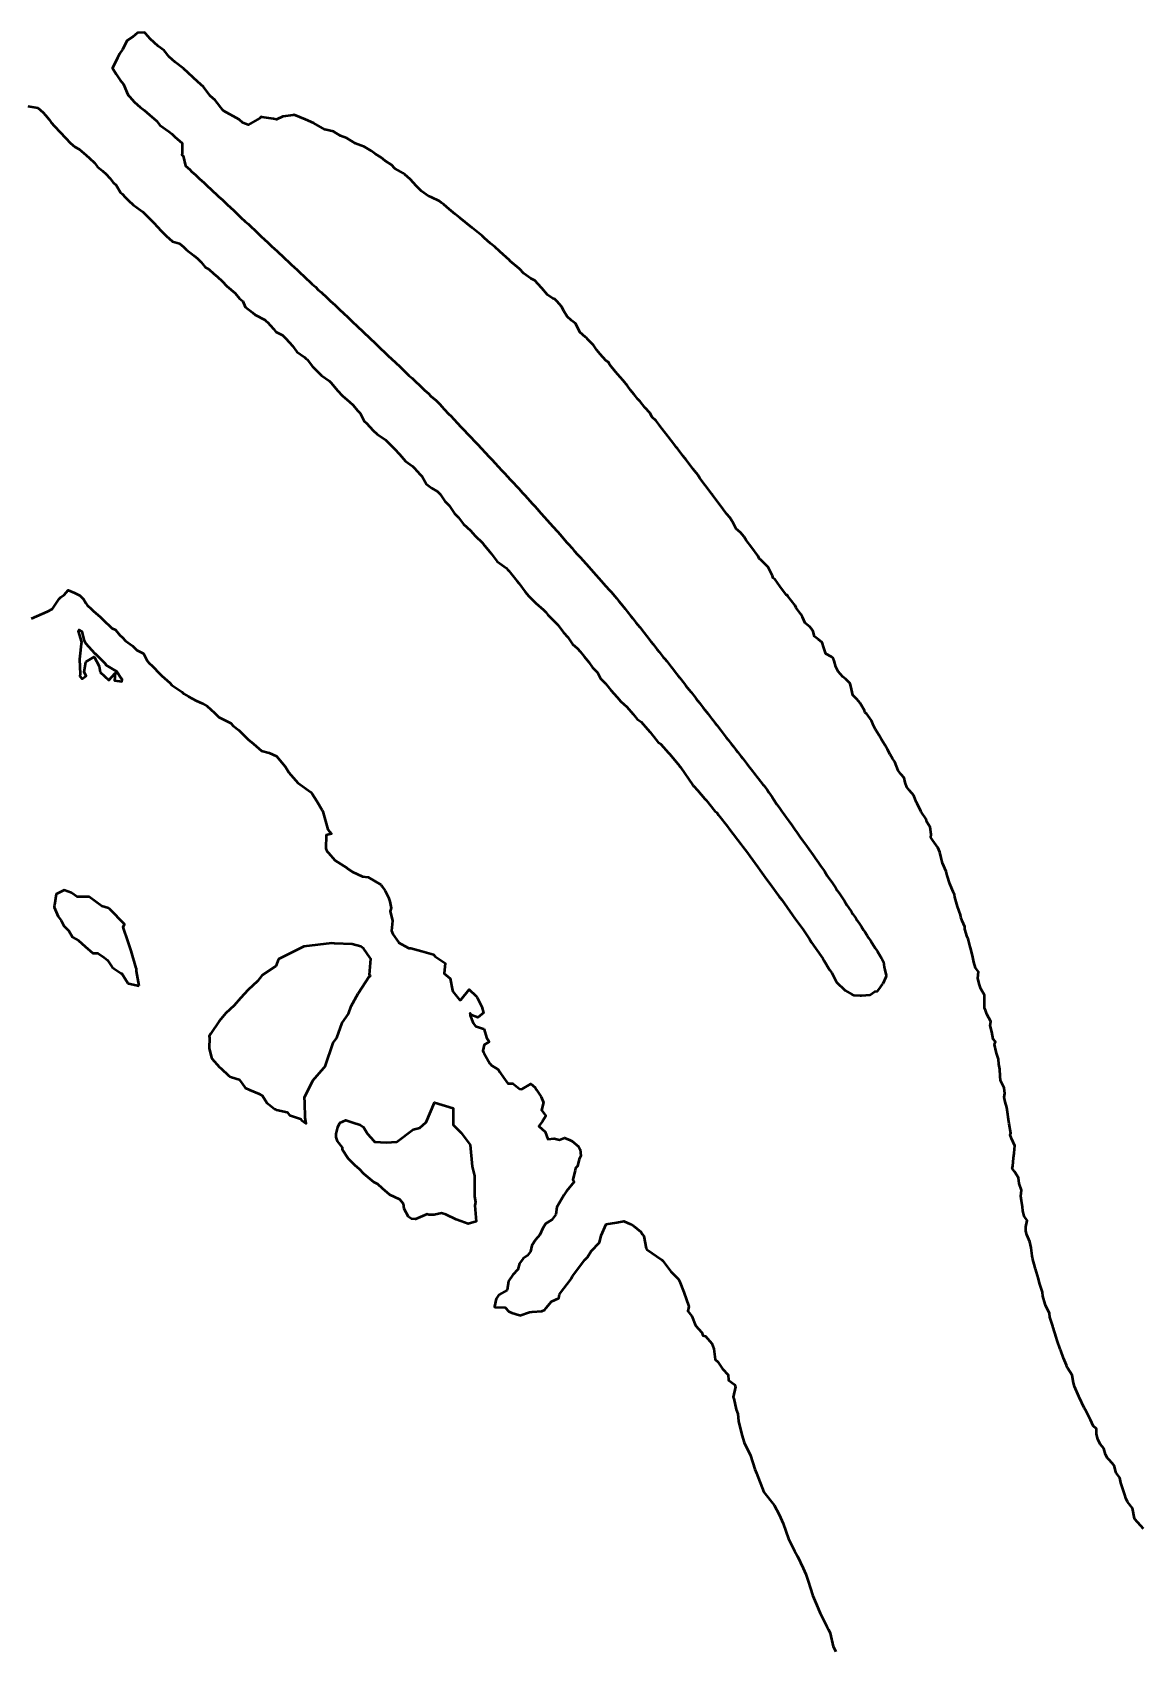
# Model space of a CAD drawing. Extents: x 64423 to 71245, y 9511 to 12464.
# Drawn here: x 70777 to 71245, y 9511 to 10194 of the extents above; entities that cross this region are included whole.
import ezdxf

# ---------------------------------------------------------------- set-up
doc = ezdxf.new("R2010")
doc.units = 0
doc.header["$MEASUREMENT"] = 0
doc.layers.add('contour', color=7, linetype='CONTINUOUS', lineweight=50, true_color=0x0000d1)

msp = doc.modelspace()

# ---------------------------------------------------------------- linework, layer by layer
at = {"layer": 'contour'}
for points in [[(71244.755944, 9563.117157, 0), (71240.988306, 9567.200761, 0), (71240.962112, 9567.301686, 0), (71240.946019, 9567.40515, 0), (71240.099727, 9571.774085, 0), (71238.004184, 9574.446695, 0), (71237.214426, 9575.980627, 0), (71236.845911, 9577.503823, 0), (71235.907393, 9580.410951, 0), (71235.208058, 9582.538922, 0), (71234.804212, 9584.671701, 0), (71233.250757, 9586.706596, 0), (71232.992316, 9587.202109, 0), (71232.328721, 9589.767009, 0), (71230.204057, 9592.236587, 0), (71229.546132, 9592.944258, 0), (71228.644356, 9594.50786, 0), (71227.996393, 9596.924576, 0), (71226.560681, 9598.643809, 0), (71225.401278, 9600.828631, 0), (71224.963246, 9603.095321, 0), (71224.972046, 9605.187987, 0), (71223.516999, 9606.5365, 0), (71222.425401, 9609.00697, 0), (71220.204453, 9613.252775, 0), (71220.216007, 9613.299991, 0), (71220.182426, 9613.337103, 0), (71219.7782, 9614.128801, 0), (71217.535763, 9618.622392, 0), (71217.461308, 9618.824394, 0), (71215.629976, 9623.152612, 0), (71215.266926, 9624.608879, 0), (71214.678842, 9627.863575, 0), (71212.755751, 9630.929188, 0), (71212.469374, 9631.476552, 0), (71212.259052, 9632.088073, 0), (71211.058533, 9635.052639, 0), (71209.828608, 9638.326284, 0), (71209.675446, 9638.617812, 0), (71209.629288, 9638.86098, 0), (71208.373247, 9642.522224, 0), (71207.889257, 9643.894859, 0), (71206.630978, 9647.985621, 0), (71206.564819, 9648.141265, 0), (71206.452419, 9648.521619, 0), (71205.253039, 9652.312462, 0), (71205.114471, 9653.926589, 0), (71203.486377, 9657.424458, 0), (71203.232636, 9657.788752, 0), (71202.267615, 9661.195949, 0), (71202.110328, 9662.78476, 0), (71200.906869, 9666.577006, 0), (71200.456438, 9668.522926, 0), (71199.204611, 9672.632538, 0), (71199.084728, 9672.975089, 0), (71199.062806, 9673.167268, 0), (71197.917077, 9677.167816, 0), (71197.778803, 9678.212032, 0), (71197.369286, 9681.558996, 0), (71196.781584, 9684.038762, 0), (71195.579038, 9687.063401, 0), (71195.068789, 9688.605831, 0), (71195.185243, 9690.42729, 0), (71195.661399, 9693.010722, 0), (71194.448608, 9694.939577, 0), (71193.859802, 9697.155856, 0), (71193.696299, 9698.814638, 0), (71193.366694, 9701.292752, 0), (71193.054901, 9703.244004, 0), (71193.25352, 9705.822369, 0), (71192.31646, 9708.642153, 0), (71192.103943, 9710.974727, 0), (71190.291945, 9713.657566, 0), (71189.347192, 9714.947286, 0), (71189.714915, 9716.013742, 0), (71189.911456, 9719.398087, 0), (71190.196231, 9721.361765, 0), (71190.360825, 9723.130077, 0), (71190.43948, 9724.541815, 0), (71189.14854, 9727.607241, 0), (71188.532652, 9729.177826, 0), (71188.746504, 9729.91134, 0), (71188.170067, 9733.810289, 0), (71187.81857, 9735.639824, 0), (71187.415548, 9738.747154, 0), (71187.059781, 9740.728669, 0), (71186.473864, 9742.999049, 0), (71186.05585, 9744.97347, 0), (71186.329676, 9746.613149, 0), (71186.004329, 9749.021076, 0), (71184.428237, 9752.069842, 0), (71184.313026, 9753.840611, 0), (71184.117325, 9756.892033, 0), (71183.717869, 9758.892098, 0), (71183.601315, 9761.029904, 0), (71182.784478, 9763.552568, 0), (71182.573326, 9764.129188, 0), (71181.889272, 9767.270453, 0), (71182.33248, 9768.322567, 0), (71181.337912, 9769.438156, 0), (71180.797343, 9772.549924, 0), (71180.067259, 9775.215956, 0), (71180.428195, 9776.884867, 0), (71178.739539, 9780.068432, 0), (71178.085938, 9781.750695, 0), (71177.778392, 9782.517746, 0), (71177.699175, 9784.057876, 0), (71177.688461, 9788.006286, 0), (71176.142854, 9790.732991, 0), (71175.410911, 9792.830894, 0), (71174.882678, 9795.170342, 0), (71175.148064, 9797.869475, 0), (71173.936012, 9799.535902, 0), (71173.239959, 9801.95802, 0), (71172.651858, 9804.657846, 0), (71172.649069, 9804.750053, 0), (71171.75047, 9807.930841, 0), (71171.633574, 9808.307916, 0), (71170.825916, 9811.694595, 0), (71170.377711, 9812.61745, 0), (71169.465559, 9815.794993, 0), (71169.446218, 9816.864864, 0), (71168.374131, 9819.269133, 0), (71167.684893, 9820.937292, 0), (71167.570364, 9821.823375, 0), (71166.381783, 9825.372014, 0), (71165.197041, 9829.324655, 0), (71165.087736, 9830.386949, 0), (71164.452423, 9831.534921, 0), (71163.096629, 9834.879653, 0), (71161.921158, 9838.503722, 0), (71161.514655, 9840.173342, 0), (71160.065318, 9843.644196, 0), (71159.519395, 9845.832759, 0), (71158.852002, 9848.224294, 0), (71158.014381, 9850.279202, 0), (71156.000091, 9853.1775, 0), (71155.164441, 9854.381408, 0), (71155.202842, 9855.735909, 0), (71154.828657, 9858.805602, 0), (71153.381535, 9861.010263, 0), (71153.096396, 9862.146496, 0), (71151.022687, 9865.234265, 0), (71150.879614, 9865.501836, 0), (71149.395837, 9868.780222, 0), (71148.893564, 9869.53544, 0), (71147.887491, 9872.084607, 0), (71146.176403, 9874.214526, 0), (71145.050204, 9875.607303, 0), (71144.273566, 9877.654143, 0), (71143.907059, 9879.555961, 0), (71142.407306, 9881.206884, 0), (71141.372979, 9882.69101, 0), (71140.599668, 9884.467013, 0), (71139.888842, 9886.336803, 0), (71139.000614, 9887.691132, 0), (71138.015248, 9889.424581, 0), (71136.849102, 9891.490477, 0), (71135.689768, 9893.52695, 0), (71134.310947, 9895.788234, 0), (71133.13689, 9897.740184, 0), (71131.777734, 9900.011164, 0), (71130.937768, 9901.666608, 0), (71130.12123, 9903.697937, 0), (71127.944321, 9906.727842, 0), (71127.318398, 9907.189991, 0), (71127.172891, 9907.941542, 0), (71125.323536, 9911.071418, 0), (71123.940255, 9912.77332, 0), (71122.269944, 9914.490501, 0), (71121.739031, 9916.895989, 0), (71121.150115, 9919.293822, 0), (71119.234714, 9921.105168, 0), (71118.001742, 9922.207863, 0), (71116.032825, 9924.467336, 0), (71115.09968, 9926.33608, 0), (71114.322473, 9928.866781, 0), (71113.995735, 9930.03748, 0), (71113.218071, 9930.532605, 0), (71110.914235, 9931.812346, 0), (71110.021241, 9934.410587, 0), (71109.309377, 9936.601451, 0), (71107.717487, 9937.882207, 0), (71106.031664, 9939.084566, 0), (71105.497865, 9941.197767, 0), (71104.810925, 9942.358671, 0), (71104.174273, 9943.248883, 0), (71102.092089, 9944.798721, 0), (71101.059295, 9947.344631, 0), (71100.306519, 9948.518514, 0), (71098.305223, 9951.233887, 0), (71097.987501, 9952.168329, 0), (71094.801899, 9956.149304, 0), (71094.656618, 9956.500792, 0), (71094.300747, 9956.639102, 0), (71091.545026, 9960.325655, 0), (71089.548058, 9963.19411, 0), (71088.732243, 9963.668297, 0), (71088.382968, 9964.726128, 0), (71086.522299, 9968.324815, 0), (71083.581532, 9971.321856, 0), (71082.706722, 9972.090493, 0), (71082.285103, 9973.026785, 0), (71079.647042, 9976.599134, 0), (71077.250593, 9979.781589, 0), (71076.468168, 9981.214858, 0), (71074.844942, 9983.043318, 0), (71073.064348, 9984.580764, 0), (71071.76486, 9987.120509, 0), (71070.466456, 9989.245375, 0), (71069.182573, 9990.640553, 0), (71067.554229, 9992.808396, 0), (71066.061275, 9994.900562, 0), (71065.512378, 9995.606009, 0), (71063.113396, 9998.798933, 0), (71062.970075, 9998.991751, 0), (71060.524344, 10002.189834, 0), (71060.040326, 10002.906095, 0), (71057.772348, 10005.911098, 0), (71056.871561, 10007.23133, 0), (71055.019581, 10009.660201, 0), (71053.840707, 10011.174993, 0), (71051.951189, 10013.638382, 0), (71050.790407, 10015.137743, 0), (71048.327484, 10018.36845, 0), (71047.765607, 10019.000254, 0), (71047.259758, 10019.761708, 0), (71044.48533, 10023.371049, 0), (71043.460924, 10024.698518, 0), (71041.373803, 10027.395068, 0), (71040.660666, 10028.284825, 0), (71039.345463, 10029.98363, 0), (71037.554333, 10031.727813, 0), (71036.822137, 10033.239347, 0), (71034.662804, 10035.71164, 0), (71032.630144, 10038.133194, 0), (71031.717571, 10039.119032, 0), (71030.170154, 10041.149005, 0), (71028.517353, 10042.95615, 0), (71027.362864, 10044.809108, 0), (71025.512028, 10046.979666, 0), (71024.240336, 10048.371701, 0), (71022.177311, 10050.715005, 0), (71019.840734, 10053.66342, 0), (71019.240933, 10054.804175, 0), (71018.224916, 10055.436515, 0), (71015.728975, 10058.192772, 0), (71014.43737, 10059.869991, 0), (71013.041324, 10061.91788, 0), (71010.420162, 10064.498704, 0), (71010.184603, 10064.856414, 0), (71009.576303, 10065.299807, 0), (71007.25227, 10067.395967, 0), (71006.583131, 10069.010353, 0), (71005.347253, 10071.123573, 0), (71003.676069, 10072.33332, 0), (71001.85691, 10074.00364, 0), (71000.358675, 10076.479604, 0), (70999.689439, 10078.014151, 0), (70997.554376, 10080.444548, 0), (70996.724378, 10081.295775, 0), (70995.798316, 10081.587791, 0), (70993.540584, 10083.118799, 0), (70991.151105, 10085.987932, 0), (70991.126745, 10086.075717, 0), (70991.059072, 10086.1223, 0), (70988.188981, 10089.206442, 0), (70986.585546, 10089.998901, 0), (70983.655298, 10092.174584, 0), (70981.830999, 10094.052772, 0), (70977.773442, 10097.514915, 0), (70977.699449, 10097.686058, 0), (70977.522729, 10097.749362, 0), (70973.554481, 10101.408049, 0), (70971.411701, 10103.309629, 0), (70969.558541, 10104.766395, 0), (70966.959989, 10107.150942, 0), (70966.000351, 10107.939689, 0), (70961.89873, 10111.376497, 0), (70961.873256, 10111.392789, 0), (70961.845834, 10111.418114, 0), (70956.631211, 10115.54731, 0), (70954.676693, 10117.09032, 0), (70952.165182, 10119.230537, 0), (70949.878844, 10121.147135, 0), (70948.898509, 10121.94563, 0), (70948.111266, 10122.624107, 0), (70944.591963, 10124.227387, 0), (70943.46717, 10124.652906, 0), (70940.496368, 10126.828193, 0), (70938.455831, 10128.882876, 0), (70935.711854, 10131.943174, 0), (70933.514508, 10133.803545, 0), (70932.801561, 10134.381369, 0), (70931.796966, 10135.01553, 0), (70929.32655, 10136.33478, 0), (70927.883404, 10137.922408, 0), (70925.253872, 10139.584794, 0), (70923.47319, 10140.962839, 0), (70920.936887, 10142.566728, 0), (70919.344098, 10143.804045, 0), (70916.482978, 10145.515238, 0), (70914.904752, 10146.004407, 0), (70912.762043, 10146.891692, 0), (70909.084115, 10149.097518, 0), (70906.403108, 10150.124477, 0), (70903.382683, 10151.929536, 0), (70899.731536, 10152.856181, 0), (70895.149027, 10155.514273, 0), (70891.648042, 10157.011871, 0), (70886.795698, 10158.926123, 0), (70886.40509, 10158.869804, 0), (70882.069421, 10158.311427, 0), (70879.361282, 10157.042127, 0), (70878.094921, 10157.242962, 0), (70875.224987, 10157.681898, 0), (70873.298108, 10158.005611, 0), (70872.911765, 10158.187201, 0), (70872.349335, 10157.569025, 0), (70867.420821, 10154.803908, 0), (70865.192314, 10155.677441, 0), (70863.63992, 10156.998924, 0), (70857.096103, 10160.711656, 0), (70857.059569, 10160.723849, 0), (70857.045717, 10160.744459, 0), (70856.968474, 10160.827105, 0), (70853.573488, 10165.101039, 0), (70851.457324, 10166.982057, 0), (70848.709002, 10170.758595, 0), (70846.212005, 10172.897105, 0), (70840.258051, 10178.518944, 0), (70836.682607, 10181.183071, 0), (70834.161152, 10183.48655, 0), (70832.056554, 10186.037, 0), (70829.577933, 10187.881256, 0), (70826.220207, 10190.946341, 0), (70824.215219, 10193.284318, 0), (70823.753996, 10193.73316, 0), (70820.827178, 10193.576427, 0), (70818.918873, 10191.824226, 0), (70816.431078, 10190.35636, 0), (70814.487972, 10186.548063, 0), (70813.254396, 10184.668559, 0), (70812.421332, 10182.996695, 0), (70810.253641, 10178.643308, 0), (70811.873931, 10176.174112, 0), (70813.572737, 10173.628025, 0), (70814.948778, 10171.85686, 0), (70816.404051, 10168.506283, 0), (70816.852937, 10167.325144, 0), (70817.450562, 10166.67954, 0), (70819.630857, 10164.378122, 0), (70821.93742, 10162.254798, 0), (70823.677904, 10161.007472, 0), (70825.882816, 10159.057506, 0), (70828.893792, 10156.479078, 0), (70830.244434, 10154.614911, 0), (70834.073977, 10152.0142, 0), (70835.316705, 10150.921589, 0), (70835.665485, 10150.618068, 0), (70836.643464, 10149.756732, 0), (70839.688352, 10147.060668, 0), (70839.716799, 10142.639947, 0), (70839.567272, 10142.173881, 0), (70840.071921, 10141.719143, 0), (70841.127728, 10137.451143, 0), (70842.836224, 10135.909089, 0), (70843.637738, 10135.140959, 0), (70845.232034, 10133.699691, 0), (70846.763786, 10132.225388, 0), (70848.899736, 10130.299973, 0), (70850.309696, 10128.941434, 0), (70851.686503, 10127.699975, 0), (70852.572068, 10126.846925, 0), (70853.964192, 10125.592855, 0), (70854.974926, 10124.621745, 0), (70856.624519, 10123.131701, 0), (70857.496722, 10122.291382, 0), (70858.655126, 10121.244588, 0), (70860.047038, 10119.955691, 0), (70861.422926, 10118.632038, 0), (70862.973489, 10117.197082, 0), (70864.43173, 10115.792923, 0), (70866.268842, 10114.090233, 0), (70867.415644, 10112.985738, 0), (70868.712269, 10111.782913, 0), (70870.215505, 10110.333692, 0), (70871.527299, 10109.115682, 0), (70872.847863, 10107.895469, 0), (70874.303669, 10106.503942, 0), (70875.724131, 10105.184081, 0), (70877.285892, 10103.710414, 0), (70878.558138, 10102.534567, 0), (70879.490538, 10101.673508, 0), (70880.592592, 10100.627515, 0), (70881.609255, 10099.687427, 0), (70882.967485, 10098.399498, 0), (70884.396656, 10097.080763, 0), (70885.5019, 10096.032796, 0), (70886.939905, 10094.704908, 0), (70887.929122, 10093.765034, 0), (70889.346243, 10092.455058, 0), (70890.860165, 10091.028392, 0), (70892.036253, 10089.94179, 0), (70893.297564, 10088.776356, 0), (70894.468303, 10087.681008, 0), (70895.794584, 10086.454407, 0), (70897.022041, 10085.309882, 0), (70898.176674, 10084.243392, 0), (70899.004126, 10083.464203, 0), (70899.864337, 10082.654287, 0), (70901.130127, 10081.483022, 0), (70902.037138, 10080.63022, 0), (70903.152103, 10079.600824, 0), (70903.937554, 10078.862543, 0), (70905.046504, 10077.83799, 0), (70906.274065, 10076.686675, 0), (70907.347467, 10075.661742, 0), (70908.024572, 10075.023616, 0), (70908.99832, 10074.094176, 0), (70909.818641, 10073.322753, 0), (70910.892348, 10072.300392, 0), (70911.849404, 10071.399429, 0), (70912.847699, 10070.443742, 0), (70914.14961, 10069.221632, 0), (70915.182124, 10068.236191, 0), (70916.764283, 10066.745078, 0), (70917.830357, 10065.730492, 0), (70919.00546, 10064.607377, 0), (70920.661295, 10063.050629, 0), (70921.673045, 10062.08423, 0), (70923.108034, 10060.714236, 0), (70925.039142, 10058.895318, 0), (70926.470866, 10057.495266, 0), (70927.922772, 10056.129727, 0), (70929.518272, 10054.584839, 0), (70931.452776, 10052.767381, 0), (70932.786744, 10051.476845, 0), (70934.077436, 10050.274668, 0), (70935.189369, 10049.200782, 0), (70936.554833, 10047.960977, 0), (70938.164931, 10046.402461, 0), (70939.508148, 10045.191348, 0), (70940.728008, 10044.007485, 0), (70941.807884, 10042.965101, 0), (70943.48179, 10041.504195, 0), (70944.495167, 10040.452911, 0), (70946.624611, 10038.609108, 0), (70948.179477, 10036.995169, 0), (70949.061263, 10036.046848, 0), (70950.094034, 10034.974044, 0), (70951.925119, 10032.998613, 0), (70952.94323, 10031.944209, 0), (70953.975678, 10030.876802, 0), (70955.85058, 10028.853166, 0), (70956.974018, 10027.691391, 0), (70958.569462, 10025.975934, 0), (70959.811242, 10024.691575, 0), (70961.559763, 10022.80402, 0), (70962.547953, 10021.781862, 0), (70964.194729, 10020.009517, 0), (70965.588357, 10018.568938, 0), (70967.508647, 10016.499106, 0), (70968.885846, 10015.034308, 0), (70969.994578, 10013.853663, 0), (70971.613285, 10012.107511, 0), (70972.702028, 10010.948121, 0), (70974.482737, 10009.029181, 0), (70975.488823, 10007.960646, 0), (70976.729848, 10006.624949, 0), (70977.927208, 10005.352112, 0), (70979.528475, 10003.623755, 0), (70980.286284, 10002.816022, 0), (70981.462521, 10001.513315, 0), (70982.193236, 10000.736719, 0), (70983.02591, 9999.763847, 0), (70984.158963, 9998.515376, 0), (70984.998104, 9997.580648, 0), (70986.250706, 9996.192842, 0), (70987.200606, 9995.13473, 0), (70988.198367, 9994.033204, 0), (70989.224208, 9992.899737, 0), (70990.083384, 9991.943613, 0), (70990.848952, 9991.093215, 0), (70992.314995, 9989.469888, 0), (70993.309205, 9988.362623, 0), (70994.782422, 9986.736925, 0), (70995.836502, 9985.56265, 0), (70997.812427, 9983.379839, 0), (70998.874594, 9982.086962, 0), (71000.938035, 9979.804771, 0), (71001.767224, 9978.785359, 0), (71002.567145, 9977.87366, 0), (71003.794134, 9976.52126, 0), (71004.894265, 9975.265007, 0), (71006.285173, 9973.723893, 0), (71007.460077, 9972.429985, 0), (71008.481924, 9971.263591, 0), (71009.878161, 9969.724619, 0), (71010.983354, 9968.46222, 0), (71012.944823, 9966.30415, 0), (71013.960315, 9965.14723, 0), (71015.185796, 9963.747797, 0), (71017.19895, 9961.53387, 0), (71018.068538, 9960.515738, 0), (71019.78284, 9958.628758, 0), (71020.370961, 9957.914667, 0), (71021.928711, 9956.200992, 0), (71022.644725, 9955.334795, 0), (71023.66864, 9954.033155, 0), (71024.51459, 9953.009586, 0), (71026.269058, 9950.765463, 0), (71027.192872, 9949.645452, 0), (71028.658992, 9947.769658, 0), (71029.544585, 9946.695358, 0), (71030.829853, 9945.056279, 0), (71031.496013, 9944.250845, 0), (71032.433352, 9943.057798, 0), (71034.329359, 9940.627356, 0), (71035.29113, 9939.451816, 0), (71037.118343, 9937.114928, 0), (71038.049784, 9935.975291, 0), (71039.691378, 9933.874511, 0), (71040.639714, 9932.718906, 0), (71042.367598, 9930.507815, 0), (71043.012104, 9929.719651, 0), (71043.853383, 9928.691221, 0), (71045.559492, 9926.505258, 0), (71046.143041, 9925.76626, 0), (71047.997167, 9923.395744, 0), (71048.507507, 9922.752563, 0), (71049.247779, 9921.815303, 0), (71051.269321, 9919.224281, 0), (71051.920189, 9918.400613, 0), (71053.204283, 9916.753588, 0), (71054.067016, 9915.663766, 0), (71055.623894, 9913.669817, 0), (71056.282845, 9912.835833, 0), (71057.47216, 9911.308695, 0), (71058.013832, 9910.626133, 0), (71059.200752, 9909.106936, 0), (71059.838582, 9908.298746, 0), (71061.115829, 9906.663936, 0), (71061.802104, 9905.77015, 0), (71062.753091, 9904.545121, 0), (71063.267189, 9903.875101, 0), (71064.214229, 9902.661292, 0), (71064.929517, 9901.730068, 0), (71066.76685, 9899.382509, 0), (71067.576542, 9898.327972, 0), (71068.900419, 9896.632281, 0), (71069.621767, 9895.691811, 0), (71071.137201, 9893.754183, 0), (71071.805553, 9892.885521, 0), (71072.967481, 9891.398542, 0), (71073.746536, 9890.382241, 0), (71075.084481, 9888.667795, 0), (71075.828719, 9887.698277, 0), (71077.596364, 9885.447833, 0), (71078.347077, 9884.470367, 0), (71079.954805, 9882.420629, 0), (71080.403184, 9881.838276, 0), (71081.341069, 9880.640459, 0), (71081.818665, 9880.017458, 0), (71082.36246, 9879.325891, 0), (71084.331546, 9876.80722, 0), (71084.683236, 9876.31298, 0), (71086.07747, 9874.481247, 0), (71086.817394, 9873.440746, 0), (71088.183329, 9871.452716, 0), (71088.977655, 9870.33404, 0), (71090.257766, 9868.40515, 0), (71091.15912, 9867.139304, 0), (71092.322931, 9865.470948, 0), (71093.215268, 9864.234804, 0), (71094.197568, 9862.825792, 0), (71095.389149, 9861.17806, 0), (71096.498062, 9859.58926, 0), (71097.701482, 9857.922939, 0), (71098.74967, 9856.427471, 0), (71099.979601, 9854.728739, 0), (71101.070202, 9853.178821, 0), (71102.728275, 9850.887978, 0), (71103.726762, 9849.466812, 0), (71105.506687, 9847.002536, 0), (71106.429005, 9845.713513, 0), (71107.787526, 9843.832533, 0), (71108.620651, 9842.543527, 0), (71109.813532, 9840.825033, 0), (71110.400813, 9839.912676, 0), (71111.476218, 9838.363053, 0), (71112.052976, 9837.471443, 0), (71113.329883, 9835.625293, 0), (71113.892035, 9834.75389, 0), (71115.015881, 9833.103084, 0), (71115.690648, 9832.057442, 0), (71116.746755, 9830.506443, 0), (71117.263058, 9829.710231, 0), (71118.140354, 9828.41498, 0), (71118.666505, 9827.598183, 0), (71119.755936, 9825.999818, 0), (71120.432591, 9824.953125, 0), (71121.690387, 9823.102906, 0), (71122.298811, 9822.163603, 0), (71123.508382, 9820.390184, 0), (71124.136774, 9819.413941, 0), (71125.272834, 9817.672817, 0), (71125.825032, 9816.820829, 0), (71126.745822, 9815.411609, 0), (71127.241313, 9814.641832, 0), (71128.249546, 9813.094662, 0), (71128.823257, 9812.208335, 0), (71129.762023, 9810.772912, 0), (71130.217389, 9810.070531, 0), (71131.243255, 9808.497723, 0), (71131.706372, 9807.780359, 0), (71132.316918, 9806.850316, 0), (71132.61798, 9806.383505, 0), (71133.518793, 9804.964865, 0), (71133.916102, 9804.352981, 0), (71134.184894, 9803.641464, 0), (71134.564492, 9803.065544, 0), (71135.112389, 9802.001906, 0), (71135.45691, 9799.828132, 0), (71135.657181, 9798.716757, 0), (71136.317171, 9796.252387, 0), (71136.081199, 9795.657389, 0), (71134.922291, 9792.799445, 0)], [(70774.664704, 10162.591594, 0), (70778.832912, 10161.962029, 0), (70781.154315, 10159.997594, 0), (70782.082041, 10158.848216, 0), (70783.668229, 10157.016048, 0), (70784.483418, 10155.813719, 0), (70785.836533, 10154.142194, 0), (70788.223202, 10151.660374, 0), (70790.531576, 10149.325166, 0), (70792.624741, 10147.110539, 0), (70794.446612, 10145.518911, 0), (70796.311532, 10144.481319, 0), (70799.202831, 10142.025494, 0), (70800.617635, 10140.774972, 0), (70802.719495, 10138.730113, 0), (70803.994731, 10137.120138, 0), (70806.108081, 10135.452274, 0), (70807.652466, 10134.000458, 0), (70809.137027, 10132.365492, 0), (70810.584454, 10130.44894, 0), (70811.865358, 10129.404942, 0), (70813.744668, 10126.313052, 0), (70814.3738, 10125.713108, 0), (70815.840811, 10124.184091, 0), (70817.005919, 10122.914088, 0), (70818.959834, 10121.028274, 0), (70822.086493, 10118.800879, 0), (70823.061128, 10118.124164, 0), (70826.385268, 10114.865006, 0), (70827.789382, 10113.435048, 0), (70830.802395, 10110.046156, 0), (70832.888162, 10108.04003, 0), (70835.660296, 10105.671816, 0), (70838.596112, 10104.817841, 0), (70840.162663, 10103.332279, 0), (70841.486324, 10102.067789, 0), (70844.557306, 10099.740307, 0), (70846.054739, 10098.45317, 0), (70847.643646, 10096.945109, 0), (70849.341781, 10094.781621, 0), (70851.056625, 10093.791265, 0), (70852.838995, 10092.139199, 0), (70854.527488, 10090.786428, 0), (70856.472462, 10088.926716, 0), (70858.42428, 10086.844168, 0), (70861.989544, 10083.87783, 0), (70863.883185, 10081.556473, 0), (70865.213727, 10080.467415, 0), (70866.227936, 10078.032903, 0), (70869.247296, 10075.720932, 0), (70870.469149, 10074.661618, 0), (70874.562253, 10072.555959, 0), (70875.06658, 10072.1011, 0), (70875.685813, 10071.60518, 0), (70878.133606, 10068.79505, 0), (70879.102124, 10067.582935, 0), (70881.989782, 10066.121491, 0), (70883.173019, 10064.819922, 0), (70884.945481, 10063.056263, 0), (70886.197256, 10061.708992, 0), (70887.925123, 10059.153106, 0), (70891.254365, 10056.850229, 0), (70891.83856, 10056.305789, 0), (70892.289288, 10055.895648, 0), (70894.558012, 10052.947331, 0), (70897.378894, 10050.114741, 0), (70898.388, 10049.166426, 0), (70901.630129, 10046.846301, 0), (70902.44325, 10045.9912, 0), (70905.153825, 10042.867324, 0), (70907.262523, 10040.62973, 0), (70910.189929, 10038.093742, 0), (70911.697737, 10036.612957, 0), (70913.587625, 10034.381628, 0), (70914.691481, 10033.335204, 0), (70916.372702, 10029.938715, 0), (70917.312761, 10029.088381, 0), (70920.202368, 10026.02465, 0), (70921.785693, 10024.40011, 0), (70925.268024, 10022.045769, 0), (70926.277852, 10020.981522, 0), (70929.093571, 10018.243116, 0), (70931.214033, 10015.941408, 0), (70933.770133, 10013.029739, 0), (70936.711767, 10010.99916, 0), (70937.360555, 10010.282412, 0), (70939.925474, 10007.485024, 0), (70940.793283, 10006.590457, 0), (70942.615329, 10003.337179, 0), (70944.90491, 10001.633239, 0), (70947.283952, 10000.197478, 0), (70948.372206, 9999.127268, 0), (70950.330595, 9996.218647, 0), (70952.142202, 9994.291018, 0), (70954.443108, 9990.945181, 0), (70956.072971, 9989.260577, 0), (70958.245274, 9986.494899, 0), (70961.089276, 9983.875876, 0), (70963.177641, 9981.515311, 0), (70966.207211, 9978.560268, 0), (70966.494913, 9978.243542, 0), (70969.101038, 9974.940201, 0), (70969.863233, 9974.062842, 0), (70972.431395, 9970.757139, 0), (70976.258998, 9967.909446, 0), (70976.74169, 9967.405242, 0), (70977.232739, 9966.891031, 0), (70980.615598, 9962.649269, 0), (70981.445886, 9961.67562, 0), (70984.149616, 9957.971967, 0), (70985.780194, 9956.188254, 0), (70988.686531, 9953.217315, 0), (70991.911782, 9950.351168, 0), (70992.834872, 9949.35456, 0), (70993.687953, 9948.317831, 0), (70997.173222, 9944.941946, 0), (70997.90703, 9944.087642, 0), (71000.34544, 9940.815829, 0), (71002.094964, 9938.807041, 0), (71004.140825, 9935.8733, 0), (71006.198344, 9934.116607, 0), (71007.350155, 9932.867399, 0), (71009.090041, 9930.688227, 0), (71010.946838, 9928.366075, 0), (71012.587413, 9926.142779, 0), (71014.612465, 9923.968795, 0), (71015.920004, 9921.479243, 0), (71018.016062, 9919.295104, 0), (71020.316196, 9916.541183, 0), (71022.913121, 9913.527701, 0), (71024.538402, 9911.78077, 0), (71026.948903, 9909.532895, 0), (71029.712763, 9906.452118, 0), (71031.406162, 9904.380483, 0), (71033.044803, 9903.209294, 0), (71035.724363, 9900.092369, 0), (71036.804315, 9898.808367, 0), (71039.430085, 9895.54596, 0), (71040.317859, 9894.332562, 0), (71041.367183, 9893.710833, 0), (71044.633456, 9890.092558, 0), (71045.106529, 9889.51725, 0), (71049.245403, 9884.597701, 0), (71049.39027, 9884.350399, 0), (71049.601735, 9884.118836, 0), (71054.842904, 9876.567535, 0), (71054.992776, 9876.250235, 0), (71055.218804, 9876.042586, 0), (71056.750288, 9874.407991, 0), (71059.934507, 9870.777749, 0), (71060.417516, 9870.127463, 0), (71064.091274, 9865.609797, 0), (71064.953634, 9864.919155, 0), (71065.693648, 9863.821106, 0), (71069.413165, 9859.111879, 0), (71070.38026, 9857.748087, 0), (71075.106644, 9851.601531, 0), (71075.907499, 9850.528493, 0), (71077.853126, 9847.999932, 0), (71078.859366, 9846.64745, 0), (71082.242807, 9841.932388, 0), (71083.220017, 9840.567385, 0), (71085.991342, 9836.63166, 0), (71086.952854, 9835.290077, 0), (71091.110889, 9829.778584, 0), (71092.304692, 9828.158757, 0), (71096.825647, 9821.734312, 0), (71097.802844, 9820.27913, 0), (71101.183332, 9815.80146, 0), (71101.734497, 9814.981702, 0), (71103.943847, 9811.535436, 0), (71104.786305, 9810.188692, 0), (71108.964005, 9804.434698, 0), (71109.59872, 9803.419158, 0), (71110.163772, 9802.513869, 0), (71112.468534, 9798.7068, 0), (71113.447304, 9797.441121, 0), (71115.38141, 9793.512916, 0), (71115.609512, 9793.179115, 0), (71118.538774, 9790.429084, 0), (71119.032038, 9789.946336, 0), (71122.008426, 9788.278578, 0), (71122.605511, 9788.043412, 0), (71125.354673, 9787.851389, 0), (71125.707928, 9787.859966, 0), (71125.796875, 9787.818216, 0), (71125.961481, 9787.873189, 0), (71129.518239, 9788.192595, 0), (71131.561183, 9789.492644, 0), (71132.631003, 9789.663537, 0), (71133.139471, 9790.418351, 0), (71134.921959, 9792.798656, 0)], [(70776.177016, 9946.729782, 0), (70782.879332, 9949.71635, 0), (70785.047654, 9950.770654, 0), (70787.781895, 9954.980775, 0), (70788.567526, 9955.790381, 0), (70789.91195, 9956.688579, 0), (70791.605721, 9958.649191, 0), (70794.255039, 9957.535461, 0), (70796.481456, 9956.436122, 0), (70798.029139, 9954.84058, 0), (70799.034455, 9953.17679, 0), (70799.704985, 9952.364529, 0), (70801.506619, 9950.612827, 0), (70802.365107, 9949.824131, 0), (70805.086963, 9947.464178, 0), (70806.290797, 9946.340502, 0), (70809.980807, 9942.694844, 0), (70811.580717, 9941.934209, 0), (70813.465771, 9939.776946, 0), (70814.553347, 9938.769257, 0), (70815.851192, 9937.394462, 0), (70818.720235, 9935.282268, 0), (70820.501748, 9933.426695, 0), (70823.42336, 9932.041287, 0), (70824.932386, 9928.867276, 0), (70825.863339, 9927.771618, 0), (70826.828195, 9926.87223, 0), (70830.551511, 9923.135078, 0), (70831.12387, 9922.536147, 0), (70834.490632, 9919.567415, 0), (70835.346781, 9918.612313, 0), (70839.554834, 9915.793636, 0), (70840.331618, 9914.953778, 0), (70842.322589, 9913.845701, 0), (70845.395464, 9912.16679, 0), (70848.251933, 9910.976227, 0), (70850.227687, 9909.766994, 0), (70853.334724, 9907.029524, 0), (70855.065155, 9905.147109, 0), (70860.140384, 9902.664942, 0), (70861.168256, 9901.452918, 0), (70863.486389, 9899.621235, 0), (70867.434398, 9895.682122, 0), (70869.742276, 9893.8534, 0), (70873.034753, 9890.942258, 0), (70876.268123, 9890.064723, 0), (70879.367131, 9888.694223, 0), (70883.110983, 9884.438073, 0), (70883.709467, 9883.292831, 0), (70884.60381, 9881.865535, 0), (70888.407593, 9877.483659, 0), (70893.920278, 9873.484254, 0), (70894.470454, 9872.907706, 0), (70896.440536, 9869.708391, 0), (70898.604513, 9865.982806, 0), (70898.95967, 9865.377497, 0), (70901.031287, 9857.760844, 0), (70902.527747, 9856.054807, 0), (70900.268709, 9855.441132, 0), (70900.241939, 9849.880187, 0), (70900.585099, 9848.672245, 0), (70901.276788, 9848.021803, 0), (70904.031023, 9844.881867, 0), (70904.162991, 9844.777596, 0), (70909.029143, 9841.654662, 0), (70909.40269, 9841.209345, 0), (70911.374826, 9840.026395, 0), (70915.611577, 9838.007601, 0), (70918.05543, 9837.668435, 0), (70923.473291, 9834.433734, 0), (70923.788121, 9834.000684, 0), (70923.902815, 9833.767058, 0), (70925.140828, 9832.039678, 0), (70926.556995, 9829.164603, 0), (70927.118746, 9827.418587, 0), (70927.741005, 9824.652456, 0), (70927.264295, 9823.39139, 0), (70928.353271, 9819.265122, 0), (70927.832407, 9815.055459, 0), (70928.40306, 9813.676751, 0), (70930.798195, 9810.277441, 0), (70930.828062, 9810.257322, 0), (70934.933519, 9807.956833, 0), (70935.169995, 9807.75428, 0), (70935.947048, 9807.768215, 0), (70940.626434, 9806.588242, 0), (70945.582917, 9805.105105, 0), (70946.283716, 9804.275483, 0), (70950.408437, 9801.439443, 0), (70949.996695, 9797.171626, 0), (70952.615169, 9794.969164, 0), (70953.544687, 9789.955235, 0), (70953.73578, 9789.568053, 0), (70956.575205, 9785.979673, 0), (70957.145566, 9786.054879, 0), (70960.523373, 9790.432571, 0), (70963.382121, 9787.722917, 0), (70963.922829, 9787.044907, 0), (70965.962104, 9783.026061, 0), (70966.618801, 9780.508037, 0), (70964.179897, 9778.63591, 0), (70961.310567, 9779.687593, 0), (70961.004298, 9780.442863, 0), (70961.011537, 9779.579585, 0), (70961.05122, 9779.41134, 0), (70962.301611, 9776.210082, 0), (70963.277605, 9774.876769, 0), (70966.254613, 9773.987815, 0), (70966.760426, 9773.806977, 0), (70966.951431, 9773.481055, 0), (70967.895483, 9770.204509, 0), (70969.040959, 9768.385412, 0), (70966.973793, 9767.121567, 0), (70966.408838, 9764.615179, 0), (70966.601048, 9763.851698, 0), (70966.863703, 9763.418519, 0), (70969.304393, 9759.23324, 0), (70969.617534, 9758.874085, 0), (70969.804531, 9758.502209, 0), (70972.761906, 9756.737878, 0), (70973.547812, 9755.541834, 0), (70975.099041, 9753.314556, 0), (70976.863455, 9750.779714, 0), (70979.004771, 9750.737523, 0), (70981.788087, 9748.582264, 0), (70982.780285, 9748.402825, 0), (70986.539051, 9750.589504, 0), (70988.34935, 9749.078039, 0), (70988.904334, 9748.054954, 0), (70990.946771, 9745.21572, 0), (70991.949778, 9742.750555, 0), (70991.002185, 9739.497523, 0), (70992.916061, 9737.224363, 0), (70991.461138, 9734.91302, 0), (70989.907691, 9732.803632, 0), (70992.658779, 9730.40944, 0), (70993.722088, 9727.358554, 0), (70996.452841, 9727.611632, 0), (70998.689946, 9727.076429, 0), (71000.721142, 9727.815083, 0), (71003.196078, 9726.946455, 0), (71003.967217, 9726.528153, 0), (71006.695997, 9724.298486, 0), (71007.295161, 9723.018613, 0), (71007.595027, 9720.255805, 0), (71006.928247, 9718.844806, 0), (71006.278192, 9715.996941, 0), (71005.443409, 9715.058425, 0), (71005.216943, 9714.176937, 0), (71004.320872, 9710.271447, 0), (71004.812184, 9709.306338, 0), (71001.583901, 9705.458934, 0), (71000.517403, 9703.669015, 0), (70998.536667, 9700.364585, 0), (70997.523772, 9698.67594, 0), (70997.160835, 9695.53099, 0), (70995.48423, 9693.259745, 0), (70992.830082, 9691.823582, 0), (70991.602467, 9689.781636, 0), (70990.380397, 9687.078093, 0), (70988.543931, 9684.963881, 0), (70986.927625, 9682.508059, 0), (70986.417976, 9680.043561, 0), (70985.16305, 9678.287963, 0), (70983.3683, 9677.087959, 0), (70981.791019, 9674.863808, 0), (70981.067057, 9672.356744, 0), (70978.962541, 9670.115181, 0), (70977.11546, 9667.532766, 0), (70976.600421, 9663.649252, 0), (70973.093953, 9661.718436, 0), (70972.020176, 9660.011505, 0), (70971.27781, 9656.763221, 0), (70971.256237, 9656.620095, 0), (70971.38356, 9656.582599, 0), (70971.615355, 9656.505834, 0), (70975.695233, 9656.376985, 0), (70977.251368, 9654.722782, 0), (70978.51059, 9654.190353, 0), (70981.728935, 9653.090746, 0), (70981.956407, 9653.080086, 0), (70985.965621, 9654.396272, 0), (70987.196755, 9654.510537, 0), (70991.255115, 9654.774968, 0), (70992.503464, 9655.435138, 0), (70993.003444, 9656.274878, 0), (70995.314758, 9658.890346, 0), (70998.39639, 9660.26225, 0), (70998.673272, 9662.06346, 0), (71003.66256, 9668.643822, 0), (71003.834761, 9669.054627, 0), (71004.12074, 9669.533942, 0), (71009.324255, 9676.435398, 0), (71010.434657, 9677.577454, 0), (71012.060323, 9680.190027, 0), (71015.54301, 9683.718283, 0), (71016.143569, 9686.719606, 0), (71018.313402, 9691.538332, 0), (71022.850101, 9692.148986, 0), (71025.730095, 9692.809728, 0), (71028.505955, 9691.501096, 0), (71029.812161, 9690.819393, 0), (71032.968092, 9688.238006, 0), (71033.581046, 9687.203862, 0), (71034.124594, 9686.40478, 0), (71035.233226, 9681.249101, 0), (71035.392163, 9680.784227, 0), (71041.758044, 9676.49286, 0), (71041.965303, 9676.334046, 0), (71042.213227, 9676.012204, 0), (71045.600618, 9671.593571, 0), (71048.848904, 9668.27022, 0), (71049.26321, 9667.51191, 0), (71051.102402, 9662.885436, 0), (71053.121685, 9656.820597, 0), (71052.781089, 9654.892167, 0), (71054.458609, 9652.756747, 0), (71055.989953, 9648.823798, 0), (71058.665657, 9645.833428, 0), (71059.00441, 9644.630451, 0), (71060.139158, 9644.301767, 0), (71062.844771, 9641.193793, 0), (71063.239576, 9640.082817, 0), (71063.614766, 9639.020363, 0), (71064.294875, 9634.480289, 0), (71065.384439, 9633.494629, 0), (71067.330214, 9630.582873, 0), (71069.698724, 9628.064658, 0), (71069.894599, 9625.762675, 0), (71072.410789, 9623.966796, 0), (71072.691898, 9623.170152, 0), (71072.734444, 9622.99034, 0), (71071.890314, 9618.591129, 0), (71072.083763, 9618.026743, 0), (71073.022999, 9613.413634, 0), (71073.845165, 9611.528944, 0), (71074.089788, 9608.422283, 0), (71075.43056, 9602.691606, 0), (71076.455117, 9599.529148, 0), (71079.079463, 9593.989212, 0), (71080.939518, 9588.256443, 0), (71081.587727, 9586.615755, 0), (71084.793957, 9578.609339, 0), (71089.092783, 9573.02858, 0), (71091.205438, 9569.164564, 0), (71092.890274, 9565.39934, 0), (71095.128534, 9558.896192, 0), (71097.725363, 9553.830123, 0), (71098.962521, 9551.564802, 0), (71101.290375, 9546.50799, 0), (71102.481524, 9544.064287, 0), (71103.899335, 9539.806307, 0), (71104.04397, 9539.241949, 0), (71104.291987, 9538.408914, 0), (71105.338552, 9534.874783, 0), (71105.872569, 9533.958616, 0), (71107.132473, 9530.98614, 0), (71108.541468, 9527.636616, 0), (71108.986877, 9526.456881, 0), (71111.314582, 9521.977176, 0), (71111.935523, 9520.663517, 0), (71112.649797, 9519.147176, 0), (71113.940673, 9513.542122, 0), (71115.038072, 9511.371552, 0)], [(70805.104681, 9924.146398, 0), (70808.761788, 9920.715505, 0), (70811.389285, 9923.756999, 0), (70811.223863, 9920.635419, 0), (70814.281147, 9920.17518, 0), (70814.363788, 9921.147391, 0), (70814.090864, 9921.342785, 0), (70811.930384, 9924.537285, 0), (70811.916865, 9924.547623, 0), (70807.695656, 9927.002359, 0), (70807.231812, 9927.811812, 0), (70803.246104, 9931.653155, 0), (70803.032389, 9931.834493, 0), (70799.100178, 9936.22071, 0), (70798.546069, 9937.291762, 0), (70797.545502, 9941.291507, 0), (70796.320022, 9941.966139, 0), (70796.10867, 9941.839564, 0), (70795.849982, 9941.406322, 0), (70797.295395, 9936.730192, 0), (70797.108507, 9936.097484, 0), (70796.481474, 9930.920381, 0), (70796.456471, 9929.540174, 0), (70796.75508, 9923.327526, 0), (70796.567256, 9922.490062, 0), (70797.552054, 9921.345229, 0), (70799.202761, 9922.521802, 0), (70798.351291, 9924.054154, 0), (70799.118339, 9928.518681, 0), (70802.624745, 9930.60603, 0), (70804.733226, 9926.649313, 0), (70805.104681, 9924.146398, 0)], [(70821.507091, 9791.87337, 0), (70820.461535, 9798.188185, 0), (70820.432742, 9799.157466, 0), (70820.231231, 9799.376813, 0), (70818.182286, 9806.714741, 0), (70816.869787, 9810.433104, 0), (70814.772334, 9816.684547, 0), (70815.347529, 9817.857517, 0), (70809.14181, 9824.300995, 0), (70808.584327, 9824.700705, 0), (70805.801606, 9825.523778, 0), (70800.4937, 9829.46389, 0), (70797.150215, 9829.406994, 0), (70795.455893, 9829.386856, 0), (70792.99176, 9831.136235, 0), (70790.00059, 9832.245379, 0), (70786.608524, 9830.549844, 0), (70785.808287, 9825.991738, 0), (70785.721492, 9825.188113, 0), (70785.720745, 9825.153572, 0), (70785.732878, 9825.092115, 0), (70787.379309, 9821.145519, 0), (70788.661176, 9819.430176, 0), (70789.872256, 9817.246595, 0), (70791.942911, 9815.137527, 0), (70793.450934, 9812.475144, 0), (70795.952383, 9811.055888, 0), (70798.854478, 9808.47819, 0), (70802.015398, 9805.720016, 0), (70804.14751, 9805.763664, 0), (70806.85064, 9803.859905, 0), (70808.211405, 9802.811634, 0), (70810.161695, 9799.818763, 0), (70810.850367, 9799.225292, 0), (70813.771427, 9797.304392, 0), (70814.22195, 9797.099207, 0), (70816.792325, 9793.090555, 0), (70817.017535, 9792.909267, 0), (70821.507091, 9791.87337, 0)], [(70891.153565, 9744.901011, 0), (70894.732107, 9752.077221, 0), (70899.367076, 9757.351032, 0), (70899.847076, 9757.998815, 0), (70903.356114, 9767.94777, 0), (70904.888629, 9770.077561, 0), (70907.094685, 9776.375104, 0), (70909.686716, 9780.106881, 0), (70910.871368, 9783.30394, 0), (70913.853138, 9788.696078, 0), (70918.459226, 9795.903533, 0), (70918.99342, 9796.085612, 0), (70918.80394, 9796.485053, 0), (70918.647627, 9796.563078, 0), (70919.097867, 9803.376346, 0), (70918.680308, 9803.873826, 0), (70916.175445, 9807.537683, 0), (70916.039377, 9807.708475, 0), (70914.966199, 9808.516844, 0), (70911.311115, 9809.440732, 0), (70903.816866, 9809.757721, 0), (70902.78272, 9809.869394, 0), (70890.979985, 9808.478429, 0), (70890.969799, 9808.475986, 0), (70890.946568, 9808.464314, 0), (70880.251576, 9803.2245, 0), (70879.093989, 9800.265305, 0), (70873.398606, 9796.476524, 0), (70871.352814, 9793.968739, 0), (70867.425289, 9790.314394, 0), (70864.183113, 9786.724886, 0), (70861.619609, 9783.680214, 0), (70858.125925, 9780.448973, 0), (70855.293537, 9777.038633, 0), (70851.719841, 9771.833074, 0), (70850.98542, 9770.73326, 0), (70851.21106, 9769.976485, 0), (70850.97649, 9765.707471, 0), (70852.036629, 9761.535124, 0), (70852.114475, 9761.414846, 0), (70852.14722, 9761.37859, 0), (70855.435723, 9757.656848, 0), (70855.888136, 9757.226863, 0), (70859.331966, 9754.002614, 0), (70859.757254, 9753.675431, 0), (70860.512643, 9753.4837, 0), (70863.704864, 9752.50847, 0), (70864.899249, 9750.749651, 0), (70866.261754, 9748.94705, 0), (70868.030914, 9748.070286, 0), (70872.077135, 9746.422622, 0), (70873.497252, 9745.521231, 0), (70875.268988, 9742.667105, 0), (70875.948293, 9742.159556, 0), (70878.749657, 9739.959403, 0), (70878.978695, 9740.032015, 0), (70879.417525, 9739.734237, 0), (70883.948083, 9738.649733, 0), (70884.849971, 9737.397069, 0), (70889.539264, 9735.841148, 0), (70889.906077, 9735.317812, 0), (70891.960429, 9733.911924, 0), (70891.527354, 9736.357116, 0), (70891.404539, 9742.715891, 0), (70891.153565, 9744.901011, 0)], [(70922.048137, 9708.424087, 0), (70920.365858, 9709.230479, 0), (70916.265641, 9712.777109, 0), (70914.446983, 9714.711509, 0), (70912.570059, 9716.222535, 0), (70909.730849, 9719.018015, 0), (70909.652292, 9719.094771, 0), (70909.60181, 9719.146501, 0), (70907.160391, 9722.850232, 0), (70907.179306, 9723.878034, 0), (70905.066385, 9726.475754, 0), (70904.484453, 9728.205453, 0), (70904.497704, 9729.569325, 0), (70905.191698, 9732.366793, 0), (70906.06081, 9734.261064, 0), (70908.593105, 9735.263863, 0), (70911.591604, 9734.283276, 0), (70914.634733, 9733.405305, 0), (70916.109104, 9732.334225, 0), (70917.805019, 9729.628673, 0), (70920.451151, 9726.596272, 0), (70920.593348, 9726.355912, 0), (70920.819508, 9726.238119, 0), (70925.599812, 9725.848239, 0), (70930.063621, 9726.24099, 0), (70936.956634, 9731.425128, 0), (70939.842553, 9732.166442, 0), (70942.432321, 9734.462222, 0), (70945.968793, 9742.840492, 0), (70953.850649, 9740.345703, 0), (70953.857565, 9733.431686, 0), (70957.202211, 9729.925079, 0), (70960.965161, 9724.926039, 0), (70961.908097, 9715.829306, 0), (70962.881825, 9711.919196, 0), (70962.868963, 9703.100061, 0), (70963.191926, 9700.839932, 0), (70962.980545, 9699.354424, 0), (70963.495251, 9692.632583, 0), (70960.16244, 9691.699973, 0), (70957.13432, 9692.742499, 0), (70955.103047, 9693.434992, 0), (70950.795148, 9695.547747, 0), (70948.918729, 9696.195094, 0), (70945.86668, 9695.442487, 0), (70943.524463, 9695.397043, 0), (70942.832549, 9695.759936, 0), (70937.990421, 9693.597663, 0), (70936.242503, 9693.797057, 0), (70935.085441, 9694.611346, 0), (70933.160257, 9697.941063, 0), (70932.888348, 9700.021541, 0), (70931.32244, 9701.890606, 0), (70927.152323, 9703.914124, 0), (70924.019191, 9706.59369, 0), (70922.048137, 9708.424087, 0)]]:
    msp.add_polyline3d(points, dxfattribs=at)

doc.saveas('drawing.dxf')
